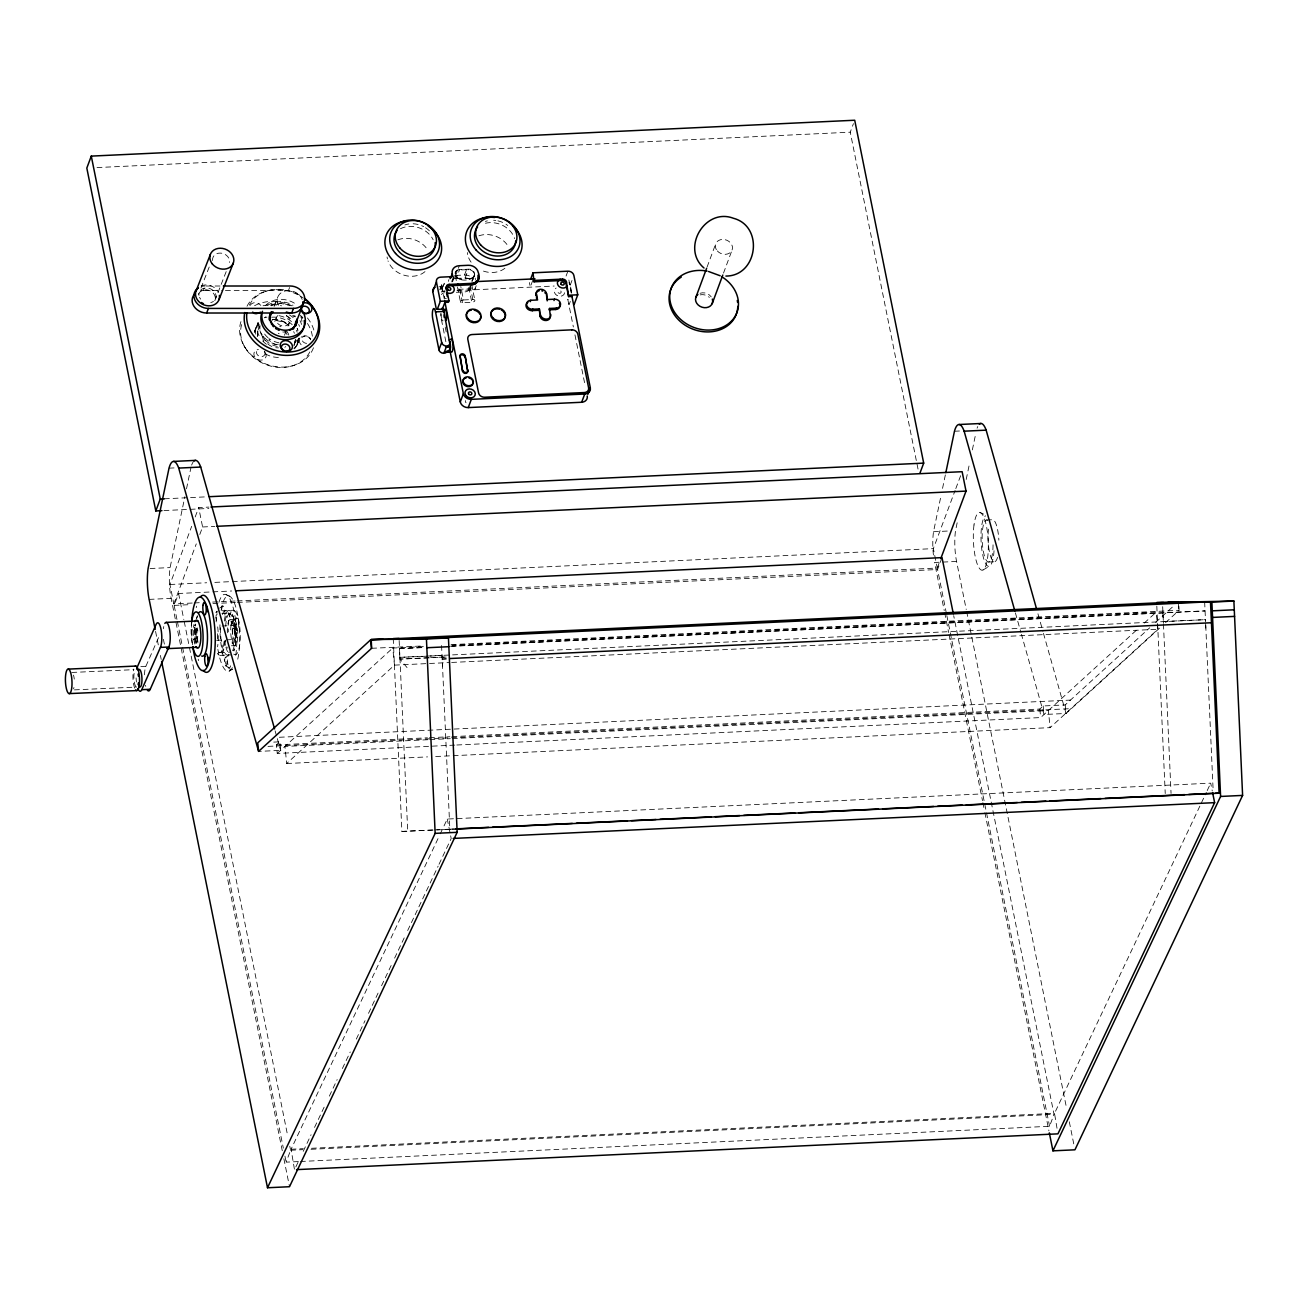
<?xml version="1.0" encoding="UTF-8"?>
<svg xmlns="http://www.w3.org/2000/svg" width="1308" height="1308" viewBox="0 0 1308 1308"><rect width="100%" height="100%" fill="white"/><g stroke="black" fill="none" stroke-linecap="round" stroke-linejoin="round"><path stroke-width="0.75" stroke-dasharray="5 3.75" d="M282.266 1150.697L171.135 598.345A27.779 7.112 87.3 0 1 170.089 567.59L184.869 496.664M186.504 488.783L191.033 467.119M933.421 555.001A27.779 7.112 87.3 0 1 933.52 531.718L940.91 496.255M942.545 488.375L945.422 474.575M957.162 522.791L955.527 530.672A27.779 7.112 87.3 0 0 956.573 561.443L966.236 609.479M966.203 479.464L969.49 463.702M972.351 449.903L975.637 434.142M474.264 276.413L474.542 273.552A5.019 4.169 20.5 0 0 474.412 272.931M472.728 289.706L474.69 289.624L475.278 288.152M451.996 281.988L454.121 276.266M469.081 289.444L471.207 283.722M471.926 281.825L474.036 276.102M474.984 289.068L476.21 285.733M707.072 267.077L715.819 243.501M723.504 273.127L732.251 249.55M192.211 603.037L173.833 603.904L169.926 584.496L191.687 526.323M195.186 516.954L198.702 507.569L208.904 507.095M173.833 603.904L196.282 543.866M199.797 534.481L202.593 526.977L198.702 507.569M176.956 619.403L174.144 605.391L178.591 593.489L231.663 590.987M439.733 289.853L441.597 284.85M440.322 289.33L441.581 285.994A3.499 2.91 20.5 0 1 444.36 282.855L441.237 291.193L445.325 290.997M441.417 289.493L442.644 286.19M452.094 280.844L454.072 275.579M452.666 281.498L455.282 274.451A5.019 4.169 20.5 0 1 455.658 271.524M456.263 280.582L455.282 274.451M474.166 276.478C470.161 281.302 457.309 281.809 455.413 275.072M454.563 275.53A8.747 7.259 20.5 0 1 455.691 275.432L459.321 265.72M455.773 276.707L455.625 275.677M456.165 277.263L455.936 276.25M454.285 278.767A5.019 4.169 20.5 0 1 456.279 278.408L459.582 269.612L468.395 269.203A5.019 4.169 20.5 0 1 474.199 272.326M457.195 278.195L456.345 276.805M457.8 278.571L457.375 277.737M459.141 279.094L461.25 279.258M455.691 275.432L464.52 275.007L466.94 268.532M456.279 278.408L465.108 277.999L468.395 269.203M470.079 278.849L473.627 277.427M471.91 280.582L474.542 273.552M474.657 274.157L473.986 276.936L474.493 274.615L475.507 279.683M532.781 280.337L530.28 287.008L529.38 282.528M566.07 276.037L567.885 271.181M570.239 285.128L573.264 277.034M570.304 301.429L569.062 304.764L567.95 299.303M298.404 1161.569L286.141 1162.158L290.605 1150.239L289.787 1146.233M918.036 469.081L850.249 132.19L853.437 123.655M237.108 600.928L937.264 568.032L933.356 548.624L955.102 490.451M955.805 488.587L961.429 473.578M937.264 568.032L940.076 560.527M946.436 613.583L937.574 569.52L941.384 559.317M300.431 1161.488L1049.572 1126.286L1054.035 1114.367L953.695 615.692M196.821 618.112L197.23 617.016A19.457 5.167 87.4 0 1 197.688 616.133M201.007 287.989L209.623 265.965M200.696 290.85A13.145 10.873 21.4 0 1 203.312 290.605L205.111 286.027L221.314 286.011M226.186 271.606L214.692 300.954A8.764 7.243 21.4 0 0 209.002 290.327A8.764 7.243 21.4 0 0 198.276 295.297M254.847 330.679L258.068 322.422A22.269 18.41 21.4 0 0 260.259 337.856M258.183 329.829L260.128 324.874M274.124 306.399L277.721 297.227M274.811 321.523L276.25 317.844M289.591 287.531L288.398 290.589L221.542 290.605M284.474 335.257L287.335 327.916M288.054 326.084L289.493 322.422M294.627 343.464L296 339.982M296.54 346.277L299.777 338.02A22.269 18.41 21.4 0 1 293.809 345.623M144.518 674.814A13.145 3.499 87.4 0 1 145.875 666.295L158.857 636.882M297.995 1162.371L294.513 1169.728L291.079 1149.241L439.423 835.649M440.289 833.801L447.271 819.053L1210.701 783.165L1212.271 790.964M303.227 1151.334L311.059 1134.772M314.541 1127.414L324.122 1107.173M329.338 1096.137L337.17 1079.574M342.385 1068.522L350.233 1051.975M356.316 1039.092L365.03 1020.681M368.513 1013.324L378.077 993.083M381.56 985.725L391.141 965.484M394.624 958.126L404.188 937.885M407.671 930.528L438.147 866.125M439.014 864.294L451.195 838.526L447.271 819.053M1057.011 1128.264L1054.51 1113.37L1206.352 792.403M1207.219 790.555L1210.701 783.165M454.775 745.102L277.247 753.441L276.38 744.906L279.748 741.832L280.615 750.367L258.608 751.397M277.247 753.441L393.626 647.247M427.847 739.723L284.948 746.427L286.681 763.512L394.476 665.134L449.592 662.535M451.93 736.649L1039.811 709.034L1043.179 705.96L1065.186 704.914L1149.699 627.791M456.819 745.004L1040.678 717.569L1137.47 629.246M1144.206 623.099L1157.057 611.376M1155.683 622.346L1173.619 605.964M435.695 756.514L1050.111 727.64L1157.907 629.262L1156.174 612.177L451.947 645.269M1159.542 628.151L1066.053 713.465L1044.046 714.495L1021.45 634.38M1165.51 622.69L1179.048 610.346L1178.819 605.097M219.581 608.138L222.818 606.078M194.091 639.547L197.312 637.503M233.347 620.041L236.584 617.965M225.516 657.27L228.753 655.21A6.311 1.684 87.4 0 0 227.821 664.284A6.311 1.684 87.4 0 0 230.617 665.805M983.044 569.961L989.551 566.184M229.407 671.02L232.661 669.14M265.573 291.324L267.028 290.899M291.913 365.978L293.352 365.57M303.897 336.14L305.107 335.927M233.756 654.114A22.269 5.919 87.4 0 0 240.231 635.361A22.269 5.919 87.4 0 0 233.445 610.247L232.84 610.313A22.269 5.919 87.4 0 0 231.107 611.948L230.584 612.945A22.269 5.919 87.4 0 0 228.295 631.928M97.021 167.571L850.249 132.19M470.259 278.391L461.299 278.947A5.265 4.365 20.3 0 1 455.315 274.729A5.265 4.365 20.3 0 1 459.484 270.02L468.297 269.595A5.265 4.365 20.4 0 1 474.264 273.83A5.265 4.365 20.4 0 1 470.095 278.539M438.998 286.779L443.085 286.583M456.983 290.605L554.2 286.027M456.345 292.289L465.141 291.88A5.265 4.365 20.4 0 0 469.392 287.76M463.506 299.957L472.826 299.532A2.632 1.308 -11.4 0 1 474.837 300.775A2.632 1.308 -11.4 0 1 471.796 302.279L462.476 302.704A2.632 1.308 -11.4 0 1 460.449 301.461A2.632 1.308 -11.4 0 1 463.506 299.957L460.808 286.534M169.026 468.15L175.027 467.872M954.464 431.231L960.464 430.953M164.35 498.806L205.176 496.893M163.974 510.561L208.871 508.452M202.593 526.977L214.839 526.405M986.526 519.995L992.445 519.717A21.042 5.379 87.3 0 1 998.871 540.171M150.077 568.522L170.089 567.59M933.52 531.718L947.515 531.048M169.926 584.496L206.68 582.763M214.839 582.387L933.356 548.624M149.128 599.391L171.135 598.345M956.573 561.443L934.566 562.473L944.229 610.509M988.652 562.015L994.587 561.737M194.254 602.939L200.369 602.645M212.615 602.072L235.08 601.026M174.144 605.391L190.461 604.623M212.926 603.56L235.375 602.514M237.418 602.416L937.574 569.52M371.619 648.294L422.5 645.972M451.047 644.631L1179.048 610.346M423.367 646.61L392.743 648.049L394.476 665.134M399.905 657.352L399.97 659.101L442.104 657.286L442.022 655.537L399.839 657.352L399.43 648.605L423.923 647.444M450.459 646.201L1205.044 610.901L451.816 646.299M399.839 657.352L424.397 656.207M426.375 656.109L1205.453 619.665L1205.535 621.414M428.55 657.76L399.97 659.101L407.033 667.571M430.594 657.662L446.927 656.894M442.104 657.286L446.175 657.09M446.273 658.676L442.202 658.872L449.838 829.158L453.729 829.109M442.218 659.297L446.306 659.101M451.636 662.437L1157.907 629.262M279.356 737.271L1070.484 700.091M273.748 742.11L279.748 741.832M276.38 744.906L427.438 737.81M429.465 737.712L449.887 736.747M267.976 746.378L1071.35 708.625M429.874 739.625L450.295 738.66M452.339 738.562L1048.378 710.555L1050.111 727.64M286.681 763.512L427.536 756.891M393.234 638.566L401.883 831.43L432.507 829.991M434.55 829.893L454.955 828.945M401.883 831.43L454.661 829.141M291.079 1149.241L303.325 1148.669M311.484 1148.277L1054.51 1113.37M290.605 1150.239L302.851 1149.667M311.01 1149.291L1054.035 1114.367M221.968 610.771L233.445 610.247M221.951 613.566L230.175 613.207M230.257 619.501L233.642 619.354M222.066 626.009L233.969 625.486M216.605 640.282L224.551 639.939M226.546 639.841L234.492 639.481A7.014 1.864 87.4 0 0 235.718 629.099A7.014 1.864 87.4 0 0 232.481 628.854A7.014 1.864 87.4 0 0 234.492 639.481M231.451 645.76L234.819 645.612M219.711 652.594L230.519 652.12M219.826 655.406L230.617 654.916M140.823 666.524L145.875 666.295M71.76 672.459L133.907 669.663M74.409 689.872L136.555 687.076M399.43 648.605L425.541 647.476M1162.861 612.716L1163.27 621.48L1205.453 619.665M203.312 290.605L219.531 290.605M272.996 319.512L275.269 319.626A22.269 18.41 21.4 0 1 282.021 321.179L284.163 322.095A22.269 18.41 21.4 0 1 288.152 324.449M980.133 512.523L983.567 514.109M226.202 594.633L229.587 596.203M233.789 628.756A4.382 1.161 87.4 0 0 234.623 622.428A4.382 1.161 87.4 0 0 232.595 621.97A4.382 1.161 87.4 0 0 233.789 628.756L237.206 630.521A6.311 1.684 87.4 0 0 238.432 621.414A6.311 1.684 87.4 0 0 235.505 620.76A6.311 1.684 87.4 0 0 237.206 630.521M225.957 665.985A4.382 1.161 87.4 0 0 226.791 659.657A4.382 1.161 87.4 0 0 224.763 659.216A4.382 1.161 87.4 0 0 225.957 665.985L229.374 667.767M193.649 627.137L197.001 628.87M288.872 325.61L286.452 323.828A14.601 12.066 21.4 0 0 282.888 321.932L274.059 320.068A19.457 16.088 21.4 0 0 272.097 320.149M309.734 337.889L310.568 338.968A6.311 5.216 21.4 0 0 302.9 336.336M264.265 351.198L265.083 352.277A6.311 5.216 21.4 0 0 264.396 351.476M244.04 345.884L244.841 347.192M245.021 347.47L245.773 348.713M1037.947 613.812L1042.917 631.404M1043.457 633.35L1066.053 713.465L1065.186 704.914M1015.4 612.896L1020.91 632.434M275.105 730.829L276.756 736.698M277.312 738.644L280.615 750.367M966.645 611.474L1066.494 1107.794M1069.306 1121.79L1074.146 1145.808M946.829 615.577L1049.572 1126.286M944.638 612.504L948.66 632.516M949.068 634.527L982.488 800.627M982.88 802.621L984.499 810.633M984.891 812.628L1048.918 1130.831M570.615 287.073L571.792 292.894M568.866 280.01L570.337 287.319M570.713 289.133L571.433 292.779M571.285 293.106L569.291 283.247A7.014 5.821 20.5 0 0 569.078 282.479M567.803 299.385L573.362 326.984M574.948 334.864L585.248 386.122M471.616 284.179L474.853 300.268M470.112 286.092L472.826 299.532M468.787 287.351L471.796 302.279M462.476 302.704L459.484 287.793A2.632 1.308 -11.4 0 1 458.552 287.727M457.457 287.041L460.449 301.968M441.581 285.994L444.328 299.074M445.211 327.033L446.404 332.951M445.864 341.715L441.254 318.76A6.981 1.782 87.3 0 1 440.796 313.495M178.591 593.489L183.823 619.518M184.232 621.529L189.071 645.563M189.464 647.558L287.776 1136.227M177.365 621.414L182.188 645.449M182.597 647.444L283.329 1148.13M284.948 1156.141L286.141 1162.158M283.869 1158.708L289.509 1186.716M155.57 631.404L158.399 645.416M160.41 655.422L161.211 659.428M1178.279 603.593L1178.966 610.427M1043.179 705.96L1044.046 714.495M1039.811 709.034L1040.678 717.569M1204.652 601.991L1205.535 621.087M1205.616 623.164L1205.943 630.162M441.564 645.498L442.513 666.034M1205.731 625.453L1213.186 791.258M1162.681 606.667L1171.052 793.433M1156.812 606.127L1165.232 793.531M399.153 640.511L407.72 831.348M1163.335 621.48L1163.401 623.229M569.094 282.92A5.265 4.365 20.5 0 1 570.075 284.555M451.93 281.416A5.019 4.169 20.5 0 1 453.189 279.405M448.481 281.416A8.747 7.259 20.5 0 1 448.955 279.536M465.108 277.999A5.019 4.169 20.5 0 1 470.913 281.122M464.52 275.007A8.747 7.259 20.5 0 1 473.431 279.291M456.018 271.034A5.019 4.169 20.5 0 1 459.582 269.612M485.448 223.259A22.269 18.476 20.5 0 1 514.633 238.612M400.428 228.737A22.252 18.459 20.5 0 1 433.177 239.789M504.904 268.271A22.269 18.476 20.5 0 1 481.736 270.445M471.093 262.172A22.269 18.476 20.5 0 1 468.199 256.515M467.675 254.537A22.269 18.476 20.5 0 1 467.397 252.558M478.908 235.816A22.269 18.476 20.5 0 1 508.452 246.705M424.986 271.639A22.252 18.459 20.5 0 1 388.018 260.93M387.43 258.951A22.252 18.459 20.5 0 1 387.07 256.973M397.861 239.838A22.252 18.459 20.5 0 1 427.667 249.91M404.908 224.943A21.042 17.429 20.4 0 1 408.897 223.979M413.148 223.766A21.042 17.429 20.4 0 1 423.645 226.627M425.525 227.723A21.042 17.429 20.4 0 1 431.705 233.511M485.382 221.444A21.042 17.429 20.4 0 1 487.344 220.856M493.623 220.267A21.042 17.429 20.4 0 1 495.781 220.463M497.939 220.856A21.042 17.429 20.4 0 1 507.766 225.483M700.189 294.889A8.764 7.259 20.4 0 1 709.377 297.39M700.058 293.286A8.764 7.259 20.4 0 1 711.225 296.851M442.349 289.215A7.014 5.821 20.5 0 1 443.003 285.52M444.033 284.359A7.014 5.821 20.5 0 1 444.687 283.885M441.597 292.125A7.014 5.821 20.5 0 1 444.834 291.177M466.073 402.733A1.749 1.455 20.5 0 1 465.648 400.624M560.756 290.997A1.749 1.455 20.5 0 1 560.298 293.188A1.749 1.455 20.5 0 1 557.829 292.158A1.749 1.455 20.5 0 1 559.137 290.327M441.45 294.611A5.265 4.365 20.5 0 1 444.475 292.73M446.339 298.633A1.749 1.455 20.5 0 1 444.622 296.148M564.582 292.747A5.265 4.365 20.5 0 1 557.061 295.51A5.265 4.365 20.5 0 1 556.129 288.054M443.101 320.803A5.788 1.488 87.3 0 1 441.63 318.743M441.483 318.122A5.788 1.488 87.3 0 1 441.123 313.757M471.747 287.874A2.632 1.308 -11.4 0 1 469.081 288.839L459.778 289.281A2.632 1.308 -11.4 0 1 457.898 287.76M293.859 315.571A13.145 10.873 21.4 0 1 294.496 316.667M278.424 305.255A13.145 10.873 21.4 0 1 285.144 290.965A13.145 10.873 21.4 0 1 302.181 299.45M278.31 344.249A7.014 5.804 21.4 0 1 268.876 338.478M278.326 333.295A7.014 5.804 21.4 0 1 279.127 333.736M201.252 286.566A13.145 10.873 21.4 0 1 205.111 286.027M200.696 290.114A8.764 7.243 21.4 0 1 214.299 291.651A8.764 7.243 21.4 0 1 210.768 302.606M200.68 299.123A8.764 7.243 21.4 0 1 199.552 297.325M198.98 295.395A8.764 7.243 21.4 0 1 198.98 293.466M212.632 260.537A8.764 7.243 21.4 0 1 221.15 253.131A8.764 7.243 21.4 0 1 229.636 262.467M286.305 315.392A7.014 5.804 21.4 0 1 288.479 324.171A7.014 5.804 21.4 0 1 278.457 324.171A7.014 5.804 21.4 0 1 278.032 315.392M201.236 285.831A12.262 10.153 21.4 0 1 218.338 292.158M278.391 357.444A22.269 18.41 21.4 0 1 263.219 352.506M254.292 332.526A22.269 18.41 21.4 0 1 259.213 324.319M297.472 340.554A22.269 18.41 21.4 0 1 295.755 348.042M257.512 336.565A19.457 16.088 21.4 0 1 259.736 326.837M293.646 331.594A19.457 16.088 21.4 0 1 294.398 333.278M295.379 340.162A19.457 16.088 21.4 0 1 293.957 345.001M266.456 344.266A22.269 18.41 21.4 0 1 261.535 339.622M289.444 314.934A22.269 18.41 21.4 0 1 293.188 317.599M298.649 324.449A22.269 18.41 21.4 0 1 299.516 326.362M299.058 338.298A22.269 18.41 21.4 0 1 293.809 348.418M255.714 334.161A22.269 18.41 21.4 0 1 258.265 323.027M279.209 315.719A22.269 18.41 21.4 0 1 291.602 321.637M297.079 328.488A22.269 18.41 21.4 0 1 297.93 330.401M278.49 347.846A13.145 10.873 21.4 0 1 275.792 347.666M271.851 346.522A13.145 10.873 21.4 0 1 263.693 333.54M279.683 326.264A13.145 10.873 21.4 0 1 280.958 326.755M287.171 331.758A13.145 10.873 21.4 0 1 288.823 335.11M285.733 346.555A13.145 10.873 21.4 0 1 284.833 347.323M263.693 341.175A13.145 10.873 21.4 0 1 263.66 333.197M284.752 331.594A13.145 10.873 21.4 0 1 287.122 334.668M313.462 347.764A38.57 31.899 21.4 0 1 265.426 363.853A38.57 31.899 21.4 0 1 241.849 319.201M254.569 305.712A38.57 31.899 21.4 0 1 292.027 305.876M307.445 317.958A38.57 31.899 21.4 0 1 314.509 332.706M309.816 351.917A36.804 30.444 21.4 0 1 264.363 363.967A36.804 30.444 21.4 0 1 242.143 323.19M263.072 305.761A36.804 30.444 21.4 0 1 281.58 305.827M300.219 315.212A36.804 30.444 21.4 0 1 302.933 317.779M307.478 323.468A36.804 30.444 21.4 0 1 312.383 336.254M295.592 340.031A19.457 16.088 21.4 0 1 294.545 341.372M277.296 346.424A19.457 16.088 21.4 0 1 259.949 326.689M264.527 317.844A19.457 16.088 21.4 0 1 265.9 316.765M286.338 315.898A19.457 16.088 21.4 0 1 292.829 320.542M297.472 328.57A19.457 16.088 21.4 0 1 297.815 330.303M257.725 336.009A19.457 16.088 21.4 0 1 259.949 326.281M272.309 319.593A19.457 16.088 21.4 0 1 289.101 325.054M295.608 339.622A19.457 16.088 21.4 0 1 294.169 344.462M301.151 344.756A6.311 5.216 21.4 0 1 299.908 338.592M301.134 337.202A6.311 5.216 21.4 0 1 301.968 336.696M265.622 353.127A6.311 5.216 21.4 0 1 262.319 359.978A6.311 5.216 21.4 0 1 254.177 355.809A6.311 5.216 21.4 0 1 258.428 349.449M265.017 353.078A4.382 3.63 21.4 0 1 258.951 356.087A4.382 3.63 21.4 0 1 258.281 349.628M264.641 351.803A4.382 3.63 21.4 0 1 264.886 352.441M306.612 343.366A4.382 3.63 21.4 0 1 301.952 339.475A4.382 3.63 21.4 0 1 305.843 335.894A4.382 3.63 21.4 0 1 310.503 339.769M266.946 317.174A6.311 5.216 21.4 0 1 264.87 317.419M298.404 338.167A22.269 18.41 21.4 0 1 294.496 348.86M254.913 332.052A22.269 18.41 21.4 0 1 258.755 323.338M271.688 317.223A22.269 18.41 21.4 0 1 292.534 325.022M296.36 330.319A22.269 18.41 21.4 0 1 297.21 332.232M265.589 305.68A22.269 18.41 21.4 0 1 270.266 301.919L272.129 301.003A22.269 18.41 21.4 0 1 278.424 299.434L280.664 299.319A22.269 18.41 21.4 0 1 295.87 304.126M290.098 305.729A19.457 16.088 21.4 0 0 280.321 303.554L272.048 305.418A14.601 12.066 21.4 0 0 271.23 305.81M300.807 316.601A19.457 16.088 21.4 0 1 301.608 325.169M298.355 339.164A22.269 18.41 21.4 0 1 295.412 341.829M276.462 344.625A22.269 18.41 21.4 0 1 258.575 324.678M299.99 320.591A22.269 18.41 21.4 0 1 301.527 324.466M270.478 305.222A22.269 18.41 21.4 0 1 288.054 305.14M301.576 316.552A22.269 18.41 21.4 0 1 302.459 318.465M287.008 331.889A14.028 11.592 21.4 0 1 282.757 331.97M294.807 315.62A14.028 11.592 21.4 0 1 295.461 316.814M247.016 306.252A38.57 31.899 21.4 0 1 303.211 297.979M249.321 305.156A36.804 30.444 21.4 0 1 302.966 297.259M278.931 342.794A19.457 16.088 21.4 0 1 269.628 338.936M268.042 337.709A19.457 16.088 21.4 0 1 264.151 333.377M292.681 315.392A19.457 16.088 21.4 0 1 294.12 316.732M250.204 305.336A6.311 5.216 21.4 0 1 260.815 305.353M267.6 305.402A22.269 18.41 21.4 0 1 292.992 305.271M994.031 550.717A25.424 6.507 87.3 0 1 983.109 556.472A25.424 6.507 87.3 0 1 985.627 515.826M993.05 544.831A21.042 5.379 87.3 0 1 987.524 561.672A21.042 5.379 87.3 0 1 982.128 537.179A21.042 5.379 87.3 0 1 987.671 520.339M997.53 557.388A21.042 5.379 87.3 0 1 990.254 555.197A21.042 5.379 87.3 0 1 988.815 527.091M191.638 465.108A30.051 7.685 87.3 0 1 193.077 462.116M977.076 428.206A30.051 7.685 87.3 0 1 977.763 426.539M197.917 641.509A13.145 3.499 87.4 0 1 197.345 626.074M164.416 644.108A13.145 3.499 87.4 0 1 163.516 639.318M163.435 628.723A13.145 3.499 87.4 0 1 163.778 626.532M136.424 681.991A13.145 3.499 87.4 0 1 136.097 677.92M145.76 686.389A13.145 3.499 87.4 0 1 145.499 685.31M135.934 686.733A8.764 2.322 87.4 0 1 133.956 679.293A8.764 2.322 87.4 0 1 134.789 670.661M73.51 675.141A8.764 2.322 87.4 0 1 74.262 679.114M73.951 687.518A8.764 2.322 87.4 0 1 73.526 688.875M134.675 688.106A12.262 3.254 87.4 0 1 133.71 669.058M225.712 626.172A19.457 5.167 87.4 0 1 227.674 615.561L229.897 613.223A14.601 3.875 87.4 0 1 230.993 613.534L232.857 616.052A19.457 5.167 87.4 0 1 236.078 634.135A19.457 5.167 87.4 0 1 233.592 650.583M229.047 654.147A22.269 5.919 87.4 0 1 222.818 648.163A22.269 5.919 87.4 0 1 220.578 625.437M222.344 614.515A22.269 5.919 87.4 0 1 229.865 616.673A22.269 5.919 87.4 0 1 232.007 644.419M224.927 640.56A22.269 5.919 87.4 0 1 217.341 653.248M215.902 612.635A22.269 5.919 87.4 0 1 217.046 611.294M227.363 632.81A13.145 3.499 87.4 0 1 230.028 619.551A13.145 3.499 87.4 0 1 234.23 630.636A13.145 3.499 87.4 0 1 232.154 645.449M232.35 667.587A38.57 10.251 87.4 0 1 217.341 645.743M216.163 621.938A38.57 10.251 87.4 0 1 217.095 611.049M218.943 602.301A38.57 10.251 87.4 0 1 232.791 606.274A38.57 10.251 87.4 0 1 235.326 657.81M232.154 669.336A36.804 9.777 87.4 0 1 219.957 624.145M221.134 610.329A36.804 9.777 87.4 0 1 235.669 606.634A36.804 9.777 87.4 0 1 237.026 661.832M227.347 648.114A19.457 5.167 87.4 0 1 226.873 646.806M225.679 641.983A19.457 5.167 87.4 0 1 225.368 640.135M225.238 620.859A19.457 5.167 87.4 0 1 233.445 620.826A19.457 5.167 87.4 0 1 232.579 650.632M224.06 641.509A19.457 5.167 87.4 0 1 217.553 650.714M215.853 616.101A19.457 5.167 87.4 0 1 217.292 614.057M221.624 609.822A6.311 1.684 87.4 0 1 224.355 608.155A6.311 1.684 87.4 0 1 223.995 618.373M227.543 651.662A22.269 5.919 87.4 0 1 225.941 647.149M225.499 645.302A22.269 5.919 87.4 0 1 224.731 641.214M224.306 621.087A22.269 5.919 87.4 0 1 233.233 616.526A22.269 5.919 87.4 0 1 233.969 650.992M192.014 642.898A22.269 5.919 87.4 0 1 191.524 622.755M196.347 643.471A19.457 5.167 87.4 0 1 195.284 633.71L195.366 626.777A14.601 3.875 87.4 0 1 195.611 624.03M215.624 617.147A22.269 5.919 87.4 0 1 216.588 620.646M217.668 626.892A22.269 5.919 87.4 0 1 217.586 646.79M194.859 644.059A14.028 3.728 87.4 0 1 194.042 624.243M197.933 642.817A14.028 3.728 87.4 0 1 197.018 626.369M198.62 660.654A38.57 10.251 87.4 0 1 198.195 659.167M195.301 643.242A38.57 10.251 87.4 0 1 194.5 625.24M196.233 607.615A38.57 10.251 87.4 0 1 196.56 606.16M192.57 644.811A36.804 9.777 87.4 0 1 191.72 622.085M217.471 633.742A19.457 5.167 87.4 0 1 217.439 639.743M197.819 636.587A4.382 1.161 87.4 0 1 196.102 635.704A4.382 1.161 87.4 0 1 196.184 629.459A4.382 1.161 87.4 0 1 197.884 631.061M196.396 642.702A22.269 5.919 87.4 0 1 195.71 624.619M196.511 618.831A22.269 5.919 87.4 0 1 197.312 615.774M717.324 250.94A8.764 7.259 20.4 0 0 731.99 250.253A8.764 7.259 20.4 0 0 722.408 239.429A8.764 7.259 20.4 0 0 717.324 250.94M974.002 524.966A28.923 7.407 87.3 0 0 981.507 570.125A28.923 7.407 87.3 0 0 986.951 528.873A28.923 7.407 87.3 0 0 974.002 524.966M231.058 624.897A13.145 3.499 87.4 0 0 234.459 645.563A13.145 3.499 87.4 0 0 237.173 626.99A13.145 3.499 87.4 0 0 231.058 624.897M191.998 630.047A6.311 1.684 87.4 0 0 193.797 639.628A6.311 1.684 87.4 0 0 194.925 630.293A6.311 1.684 87.4 0 0 191.998 630.047"/><path stroke-width="1.5" d="M191.736 621.235L191.802 620.826A22.269 5.919 87.4 0 1 192.914 615.97L193.388 614.727A22.269 5.919 87.4 0 1 201.677 622.641A22.269 5.919 87.4 0 1 201.105 652.757A22.269 5.919 87.4 0 1 192.783 646.97M450.426 278.555L452.241 273.699A8.747 7.259 20.5 0 1 459.321 265.72L468.15 265.295A8.747 7.259 20.5 0 1 478.27 272.473C480.723 277.558 477.6 285.03 471.403 284.752L448.546 285.814A3.499 2.91 20.5 0 0 446.322 286.812L445.766 288.97L446.846 285.438A3.499 2.91 20.5 0 1 449.053 284.441L473.022 283.28L476.848 281.661L478.581 279.34M945.831 472.613L954.464 431.231A30.051 7.685 87.3 0 1 964.143 431.182L986.15 430.152L1036.296 607.958M478.074 280.713L478.009 275.187M695.758 297.586L706.631 268.271M712.19 303.636L722.801 275.04M919.867 473.365L923.693 463.13L854.713 120.238L91.282 156.11L86.819 168.062L155.799 510.938L161.93 510.66M155.799 510.938L160.263 499.002L91.282 156.11M436.3 309.048L432.784 291.586L436.414 281.874A5.265 4.365 20.5 0 1 440.583 277.165L452.83 276.593L452.241 273.699M437.297 309.375L440.322 301.281L436.414 281.874M448.546 285.814L449.053 284.441M442.382 309.08L444.884 302.41L448.431 302.246L448.955 300.873L446.273 287.596M457.228 285.406L457.751 284.032M438.932 349.759L441.663 342.467L435.515 311.86A6.981 1.782 87.3 0 0 432.948 309.571A6.981 1.782 87.3 0 0 432.784 319.168L438.932 349.759A4.382 3.63 20.5 0 0 439.733 351.427L440.191 351.917A4.382 3.63 20.5 0 0 447.287 351.084M446.241 347.078L450.475 346.882L448.562 351.983L444.344 352.179L446.241 347.078A4.382 3.63 20.5 0 0 449.609 344.871M449.723 343.154L443.968 311.468A6.981 1.782 87.3 0 0 441.417 309.178L438.033 309.326M471.403 284.752L471.91 283.378M472.499 284.654L473.022 283.28M473.578 284.441L474.085 283.068M474.575 284.098L475.098 282.724M475.507 283.623L476.014 282.25M476.848 281.661L476.325 283.035L475.85 281.383M478.515 277.868L479.039 276.495M477.044 282.348L477.551 280.975M479.039 277.476L477.616 281.58L476.03 281.367L477.78 281.285M463.653 372.829A2.632 2.175 20.5 0 0 467.675 371.047L465.158 355.956A2.632 2.175 20.5 0 0 462.182 353.83A2.632 2.175 20.5 0 0 460.089 356.185L462.591 371.276A2.632 2.175 20.5 0 0 462.967 372.126M467.675 371.047L465.158 355.956M462.591 371.276L460.089 356.185M587.243 395.981A7.014 5.821 20.5 0 1 581.668 402.259L468.248 407.589A7.014 5.821 20.5 0 1 460.285 401.948L463.359 393.708L444.72 301.053M468.248 407.589L471.338 399.349L584.741 394.019A7.014 5.821 20.5 0 0 590.317 387.74L572.07 297.047M530.59 279.291L533.01 272.816L567.885 271.181A5.265 4.365 20.5 0 1 573.869 275.416L577.76 294.807L574.13 304.535M572.168 296.425L568.62 296.605L565.939 283.313A3.499 2.91 20.5 0 0 561.966 280.484L534.024 281.809L533.01 272.816M530.28 301.658L530.803 300.284L537.572 299.973L536.362 294.006A5.265 4.365 20.5 0 1 540.547 289.281A5.265 4.365 20.5 0 1 546.515 293.515L547.202 300.873M536.656 299.352L536.362 294.006M527.86 302.377A5.265 4.365 20.5 0 0 526.503 307.527A5.265 4.365 20.5 0 0 532.078 310.617L532.601 309.244L539.37 308.917L540.057 316.274A5.265 4.365 20.5 0 0 546.041 320.509A5.265 4.365 20.5 0 0 550.21 315.784L549.524 308.443L556.292 308.132A5.265 4.365 20.5 0 0 560.478 303.407A5.265 4.365 20.5 0 0 554.494 299.172L547.725 299.499M532.503 310.601L533.026 309.228M540.057 316.274L539.37 308.917M546.515 293.515L546.809 298.878M549.524 308.443L549.017 309.816L555.786 309.506A5.265 4.365 20.5 0 0 559.35 303.276M553.987 300.546L554.494 299.172M561.966 280.484L562.473 279.111A3.499 2.91 20.5 0 1 566.462 281.939L568.62 296.605M555.786 309.506L556.292 308.132M565.939 283.313L566.462 281.939M581.668 402.259L584.741 394.019M587.848 394.329L590.317 387.74M940.779 558.647L966.023 491.105L962.132 471.697L210.948 506.997M195.987 291.144L210.343 254.439M194.385 294.316A13.145 10.873 21.4 0 0 193.993 306.366A13.145 10.873 21.4 0 0 206.631 313.021L208.43 308.426L293.499 308.394A13.145 10.873 21.4 0 0 304.601 297.194A13.145 10.873 21.4 0 0 290.196 285.994L223.341 286.011M219.008 299.646L233.364 262.941M293.499 308.394L291.717 312.988L206.631 313.021M295.199 324.678L302.377 306.334M137.929 688.646A13.145 3.499 87.4 0 0 141.771 689.676L160.426 647.395A13.145 3.499 87.4 0 0 161.064 629.54A13.145 3.499 87.4 0 0 156.093 624.39L137.438 666.671A13.145 3.499 87.4 0 0 136.686 669.206M147.412 690.215A13.145 3.499 87.4 0 0 150.224 689.3L168.879 647.019L160.426 647.395M371.227 639.53L448.448 637.944L457.162 832.329L289.509 1186.716L267.502 1187.762L435.155 833.36L426.441 638.991L371.227 639.53L371.619 648.294L258.608 751.397L178.706 468.084A30.051 7.685 87.3 0 0 169.026 468.15L148.082 568.62A27.779 7.112 87.3 0 0 149.128 599.391L155.178 629.41M1212.663 792.91L1214.625 802.654L1057.943 1133.856L296.556 1169.63M1052.94 1150.844L1220.593 796.458L1211.878 602.072L1156.664 602.628L1233.885 601.042L1242.6 795.411L1074.947 1149.814L1052.94 1150.844L1049.327 1132.842M382.884 639.252L370.654 639.825L257.741 742.862L258.608 751.397M725.891 276.07C757.692 276.168 764.183 226.284 733.412 218.273C704.979 207.351 680.765 248.389 704.015 268.009M476.259 281.596L535.005 278.833M534.547 280.419L562.473 279.111M440.322 301.281L448.955 300.873M569.127 295.216L577.76 294.807M435.515 311.86L443.968 311.468M532.078 310.617L538.847 310.29M173.572 461.413L195.579 460.383M959.009 424.511L981.016 423.481M178.706 468.084L200.713 467.054L274.566 728.883M160.263 499.002L164.35 498.806M209.264 496.697L923.693 463.13M216.883 526.306L966.023 491.105M235.751 590.807L942.022 557.617L953.303 613.681M389.016 638.958L1163.826 602.547M1167.913 602.35L1178.099 601.876M455.674 829.076L1219.105 793.204L1211.453 622.739L1210.472 601.745L441.221 637.863L447.042 637.617M426.441 638.991L448.448 637.944M1211.878 602.072L1233.885 601.042M426.833 647.738L448.84 646.708M1212.271 610.836L1234.262 609.79M1212.565 617.425L1234.572 616.395M450.066 658.513L1211.453 622.739M455.969 828.863L488.62 827.343M492.707 827.146L572.315 823.402M576.403 823.206L627.431 820.819M631.519 820.623L656.011 819.478M660.082 819.282L711.127 816.879M715.198 816.683L739.69 815.538M743.778 815.342L794.806 812.955M798.894 812.759L878.502 809.014M882.589 808.818L933.618 806.431M937.705 806.235L962.197 805.09M966.285 804.894L1017.313 802.491M1021.385 802.294L1045.893 801.15M1049.964 800.954L1101.009 798.567M1105.08 798.37L1184.688 794.626M1188.776 794.43L1213.268 793.286M435.155 833.36L457.162 832.329M1220.593 796.458L1242.6 795.411M453.238 838.428L1214.625 802.654M166.23 622.379L197.998 620.957M167.179 648.637L196.968 647.313M68.261 669.107L135.787 666.066M141.771 689.676L150.224 689.3M69.144 693.616A12.262 3.254 87.4 0 0 71.319 675.435A12.262 3.254 87.4 0 0 65.645 675.026A12.262 3.254 87.4 0 0 69.144 693.616L136.67 690.591M1204.652 601.991L1210.472 601.745M1156.664 602.694L1162.485 602.612M393.234 638.566L399.054 638.484M1215.214 793.253L1219.105 793.204M720.185 275.775L708.544 271.492M964.143 431.182L1014.845 610.934M533.402 278.669L534.024 281.809M446.519 292.763L447.287 296.556M449.968 350.691L460.285 401.948M161.62 661.423L267.502 1187.762M370.654 639.825L371.521 648.359M432.784 291.586A5.265 4.365 20.5 0 1 435.09 287.302M450.001 277.885A8.747 7.259 20.5 0 1 450.72 277.198M428.256 226.186A28.923 23.969 20.4 0 1 432.997 264.984A28.923 23.969 20.4 0 1 388.705 254.978A28.923 23.969 20.4 0 1 405.398 221.019M435.204 242.569A21.042 17.429 20.4 0 1 409.666 258.379A21.042 17.429 20.4 0 1 397.109 230.404M513.406 226.317A28.923 23.969 20.4 0 1 507.962 264.478A28.923 23.969 20.4 0 1 466.22 244.858A28.923 23.969 20.4 0 1 494.669 217.52M515.712 240.934A21.042 17.429 20.4 0 1 489.094 254.52A21.042 17.429 20.4 0 1 477.584 226.905M737.794 306.35A35.054 29.054 20.4 0 1 688.597 327.229A35.054 29.054 20.4 0 1 681.272 277.083M737.271 300.497A35.054 29.054 20.4 0 1 737.598 302.442M721.885 276.789A35.054 29.054 20.4 0 1 725.073 325.937A35.054 29.054 20.4 0 1 671.102 305.075A35.054 29.054 20.4 0 1 707.039 271.05M712.353 299.074A8.764 7.259 20.4 0 1 702.036 307.216A8.764 7.259 20.4 0 1 697.9 294.464M471.338 399.349A7.014 5.821 20.5 0 1 463.359 393.708M449.56 284.506A5.265 4.365 20.5 0 1 454.072 290.67A5.265 4.365 20.5 0 1 446.731 292.6M567.1 286.109A5.265 4.365 20.5 0 1 559.857 287.09A5.265 4.365 20.5 0 1 558.303 280.582M559.203 279.814A5.265 4.365 20.5 0 1 560.347 279.307M472.793 381.364A5.265 4.365 20.5 0 1 469.441 386.596A5.265 4.365 20.5 0 1 462.967 383.015A5.265 4.365 20.5 0 1 466.318 377.783M468.983 377.963A5.265 4.365 20.5 0 1 470.259 378.486M471.354 379.271A5.265 4.365 20.5 0 1 471.828 379.745M450.557 339.279A6.573 1.684 87.3 0 1 453.009 346.26A6.573 1.684 87.3 0 1 450.769 351.362M448.023 351.018A6.573 1.684 87.3 0 0 448.431 351.836L448.66 352.081A6.573 1.684 87.3 0 0 450.475 347.225L450.475 346.391A6.573 1.684 87.3 0 0 449.314 339.933M450.132 342.058A4.382 3.63 20.5 0 1 446.649 345.999A4.382 3.63 20.5 0 1 441.663 342.467M446.682 351.345A4.382 3.63 20.5 0 1 444.344 352.179M444.017 310.487A5.788 1.488 87.3 0 1 446.453 312.972A5.788 1.488 87.3 0 1 445.456 320.754M442.317 309.326A5.788 1.488 87.3 0 1 442.513 309.358M442.709 309.489A5.788 1.488 87.3 0 1 443.739 312.072M444.082 314.95A5.788 1.488 87.3 0 1 444.082 317.174M468.019 370.131A2.632 2.175 20.5 0 1 465.926 372.486A2.632 2.175 20.5 0 1 462.934 370.36M459.762 356.234A2.632 2.175 20.5 0 1 464.814 356.871M535.855 295.379A5.265 4.365 20.5 0 1 539.158 290.768M541.823 290.85A5.265 4.365 20.5 0 1 542.689 291.144M544.88 292.681A5.265 4.365 20.5 0 1 545.387 293.384M550.733 314.411A5.265 4.365 20.5 0 1 546.548 319.136A5.265 4.365 20.5 0 1 540.564 314.901M532.601 309.244A5.265 4.365 20.5 0 1 526.617 305.009A5.265 4.365 20.5 0 1 530.803 300.284M505.28 315.686A7.456 6.18 20.5 0 1 494.669 320.493A7.456 6.18 20.5 0 1 493.999 309.522M494.833 309.211A7.456 6.18 20.5 0 1 499.509 309.228M501.307 309.963A7.456 6.18 20.5 0 1 502.125 310.47M502.877 311.075A7.456 6.18 20.5 0 1 503.547 311.729M504.12 312.448A7.456 6.18 20.5 0 1 505.166 314.852M480.657 316.16A7.456 6.18 20.5 0 1 470.815 321.997A7.456 6.18 20.5 0 1 468.836 310.993M469.621 310.601A7.456 6.18 20.5 0 1 471.354 310.127M474.199 310.192A7.456 6.18 20.5 0 1 476.047 310.781M476.929 311.206A7.456 6.18 20.5 0 1 480.118 314.525M295.739 321.294A13.145 10.873 21.4 0 1 289.575 330.368M279.193 330.368A13.145 10.873 21.4 0 1 277.934 329.829M276.707 329.191A13.145 10.873 21.4 0 1 275.563 328.455M273.519 326.722A13.145 10.873 21.4 0 1 272.653 325.741M271.884 324.695A13.145 10.873 21.4 0 1 271.247 323.599M270.74 322.471A13.145 10.873 21.4 0 1 273.094 311.811M302.818 301.788A13.145 10.873 21.4 0 1 286.37 312.023M208.43 308.426A13.145 10.873 21.4 0 1 195.154 300.693A13.145 10.873 21.4 0 1 197.933 288.169M203.476 303.701A8.764 7.243 21.4 0 1 201.546 302.508M219.401 295.379A12.262 10.153 21.4 0 1 204.064 304.944A12.262 10.153 21.4 0 1 198.375 287.613M300.824 308.721A22.269 18.41 21.4 0 1 288.757 337.153A22.269 18.41 21.4 0 1 262.156 312.53M297.243 318.678A14.028 11.592 21.4 0 1 281.334 329.73A14.028 11.592 21.4 0 1 271.099 311.991M296.54 320.525A14.028 11.592 21.4 0 1 295.363 326.444M293.908 328.406A14.028 11.592 21.4 0 1 292.992 329.273M269.203 319.741A14.028 11.592 21.4 0 1 271.835 311.86M304.813 299.156A38.57 31.899 21.4 0 1 315.179 341.682A38.57 31.899 21.4 0 1 269.464 351.885A38.57 31.899 21.4 0 1 244.792 312.53M304.486 298.371A36.804 30.444 21.4 0 1 296.556 350.936A36.804 30.444 21.4 0 1 246.918 312.726M301.396 307.527A4.382 3.63 21.4 0 1 306.889 306.808A4.382 3.63 21.4 0 1 309.048 311.598A4.382 3.63 21.4 0 1 304.061 313.429M303.342 313.152A4.382 3.63 21.4 0 1 302.688 312.776M300.905 310.568A4.382 3.63 21.4 0 1 301.053 308.05M302.884 303.031A6.311 5.216 21.4 0 1 310.846 305.68A6.311 5.216 21.4 0 1 309.751 312.579A6.311 5.216 21.4 0 1 301.527 311.533M300.807 310.764A6.311 5.216 21.4 0 1 300.235 309.914M284.686 351.263A4.382 3.63 21.4 0 1 282.152 345.198A4.382 3.63 21.4 0 1 289.313 346.293A4.382 3.63 21.4 0 1 286.174 351.492M260.439 312.154A6.311 5.216 21.4 0 1 252.575 312.138M258.33 312.726A4.382 3.63 21.4 0 1 254.243 313.364M304.241 320.574A22.269 18.41 21.4 0 1 279.879 339.034A22.269 18.41 21.4 0 1 262.499 311.288M193.878 461.168A30.051 7.685 87.3 0 1 200.713 467.054M979.316 424.25A30.051 7.685 87.3 0 1 986.15 430.152M164.841 623.409A13.145 3.499 87.4 0 1 170.089 633.71A13.145 3.499 87.4 0 1 166.819 648.539M138.157 670.514A8.764 2.322 87.4 0 1 141.951 678.345A8.764 2.322 87.4 0 1 138.713 685.67M138.092 674.094A8.764 2.322 87.4 0 1 138.403 676.236M138.419 682.858A8.764 2.322 87.4 0 1 138.108 684.64M135.116 666.295A12.262 3.254 87.4 0 1 139.531 679.212A12.262 3.254 87.4 0 1 135.64 689.905M194.876 621.66A14.028 3.728 87.4 0 1 200.827 634.151A14.028 3.728 87.4 0 1 195.922 646.626M200.287 596.988A38.57 10.251 87.4 0 1 215.133 634.347A38.57 10.251 87.4 0 1 203.067 670.268M191.72 622.085A36.804 9.777 87.4 0 1 205.977 604.133A36.804 9.777 87.4 0 1 208.626 663.254A36.804 9.777 87.4 0 1 192.816 646.643M207.253 611.784A4.382 1.161 87.4 0 1 206.795 606.225M208.61 660.409A4.382 1.161 87.4 0 1 208.642 657.466M198.849 612.7A22.269 5.919 87.4 0 1 207.302 631.944A22.269 5.919 87.4 0 1 201.694 656.044M571.841 329.845L471.959 334.537A5.265 4.365 20.5 0 0 467.79 339.246L478.597 392.989A5.265 4.365 20.5 0 0 484.581 397.223L584.447 392.531A5.265 4.365 20.5 0 0 588.616 387.822L577.809 334.08A5.265 4.365 20.5 0 0 571.841 329.845M395.556 253.458A25.424 21.059 20.4 0 0 438.066 251.447A25.424 21.059 20.4 0 0 410.254 220.055A25.424 21.059 20.4 0 0 395.556 253.458M400.035 248.193A21.042 17.429 20.4 0 0 435.221 246.542A21.042 17.429 20.4 0 0 412.2 220.545A21.042 17.429 20.4 0 0 400.035 248.193M476.03 249.959A25.424 21.059 20.4 0 0 518.54 247.948A25.424 21.059 20.4 0 0 490.729 216.556A25.424 21.059 20.4 0 0 476.03 249.959M480.51 244.694A21.042 17.429 20.4 0 0 515.695 243.043A21.042 17.429 20.4 0 0 492.675 217.046A21.042 17.429 20.4 0 0 480.51 244.694M468.82 394.198A1.749 1.455 20.5 0 0 471.747 394.068A1.749 1.455 20.5 0 0 469.834 391.893A1.749 1.455 20.5 0 0 468.82 394.198M466.188 395.834A5.265 4.365 20.5 0 0 474.984 395.408A5.265 4.365 20.5 0 0 469.229 388.901A5.265 4.365 20.5 0 0 466.188 395.834M464.275 383.718A5.265 4.365 20.5 0 0 473.071 383.309A5.265 4.365 20.5 0 0 467.316 376.802A5.265 4.365 20.5 0 0 464.275 383.718M561.214 284.392A1.749 1.455 20.5 0 0 564.14 284.245A1.749 1.455 20.5 0 0 562.227 282.087A1.749 1.455 20.5 0 0 561.214 284.392M447.794 289.722A1.749 1.455 20.5 0 0 450.72 289.575A1.749 1.455 20.5 0 0 448.808 287.4A1.749 1.455 20.5 0 0 447.794 289.722M492.773 317.811A7.456 6.18 20.5 0 0 505.215 317.157A7.456 6.18 20.5 0 0 496.991 307.969A7.456 6.18 20.5 0 0 492.773 317.811M468.101 318.841A7.456 6.18 20.5 0 0 480.608 318.449A7.456 6.18 20.5 0 0 472.629 309.113A7.456 6.18 20.5 0 0 468.101 318.841M212.305 263.922A12.262 10.153 21.4 0 0 232.938 263.922A12.262 10.153 21.4 0 0 220.3 248.242A12.262 10.153 21.4 0 0 212.305 263.922M281.433 348.615A6.311 5.216 21.4 0 0 292.044 348.615A6.311 5.216 21.4 0 0 285.553 340.554A6.311 5.216 21.4 0 0 281.433 348.615M202.936 605.375A6.311 1.684 87.4 0 0 204.735 614.94A6.311 1.684 87.4 0 0 205.863 605.604A6.311 1.684 87.4 0 0 202.936 605.375M204.784 656.632A6.311 1.684 87.4 0 0 206.582 666.197A6.311 1.684 87.4 0 0 207.694 656.861A6.311 1.684 87.4 0 0 204.784 656.632"/></g></svg>
